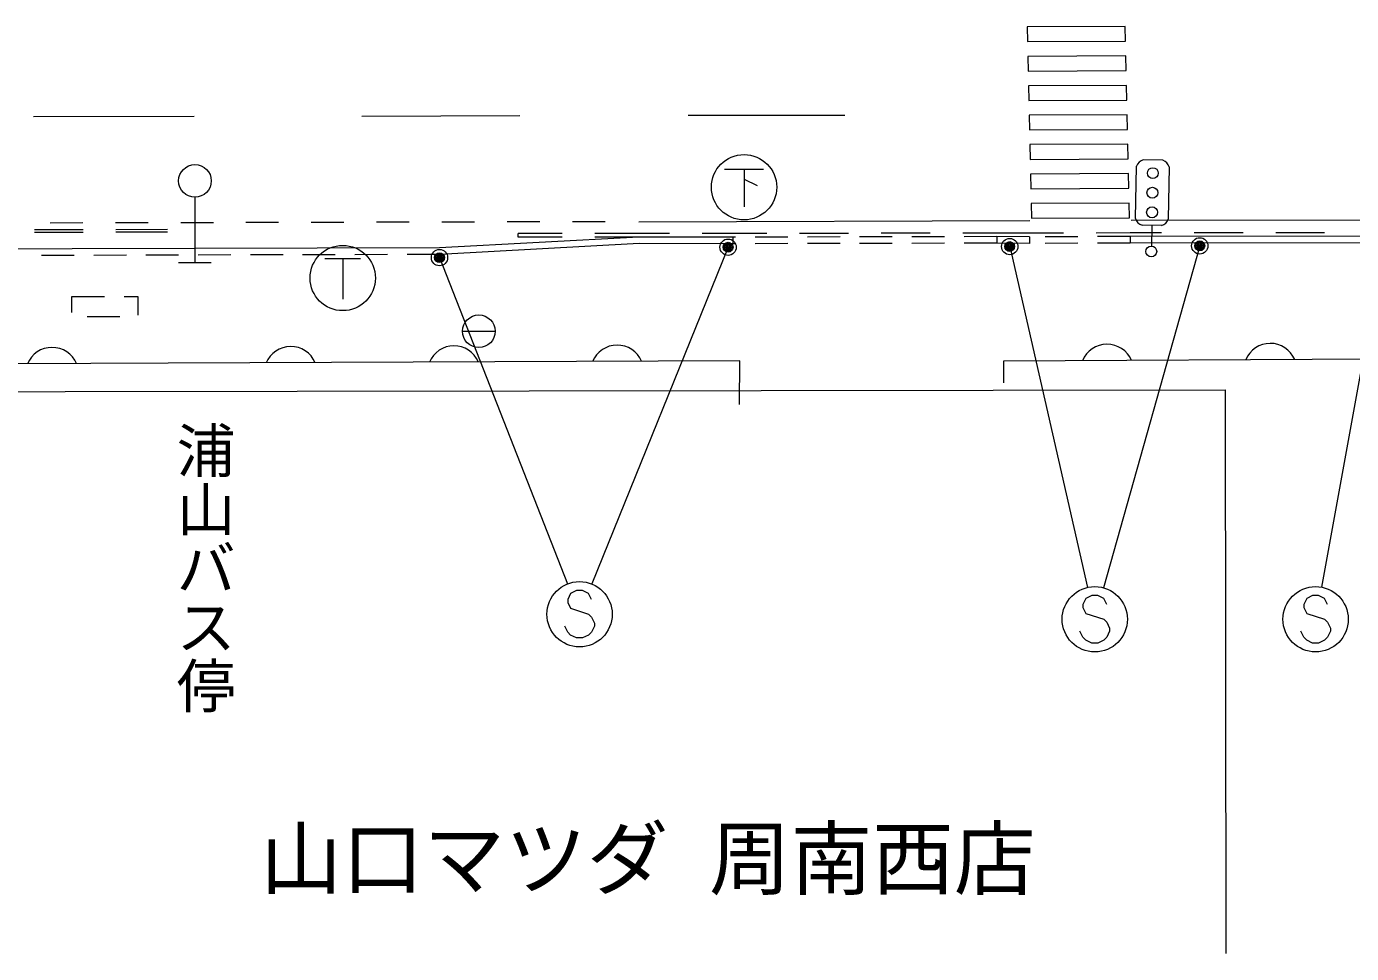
# Model space of a CAD drawing. Units: millimetres, scale not verified. Extents: x 40000 to 680000, y 20000 to 380000.
# Drawn here: x 92739 to 133328, y 262191 to 290579 of the extents above; entities that cross this region are included whole.
import ezdxf
from ezdxf.enums import TextEntityAlignment as Align

# ---------------------------------------------------------------- set-up
doc = ezdxf.new("R2010")
doc.units = ezdxf.units.MM
doc.header["$LTSCALE"] = 1000
doc.header["$PDMODE"] = 32
doc.header["$PDSIZE"] = 500
for name, color, linetype, lineweight in [('M-BGD', 7, 'Continuous', 13), ('M-BGD-EXST', 7, 'Continuous', 13), ('M-STR-HTXT', 7, 'Continuous', 13), ('M-STR-STRC', 7, 'Continuous', 13)]:
    doc.layers.add(name, color=color, linetype=linetype, lineweight=lineweight)
doc.layers.add('M-BMK-HTXT', color=7, linetype='Continuous')
doc.styles.add('@ＭＳ ゴシック', font='')
doc.styles.add('ＭＳ ゴシック', font='')
doc.styles.get('@ＭＳ ゴシック').set_extended_font_data('@MS Gothic')
doc.styles.get('ＭＳ ゴシック').set_extended_font_data('MS Gothic')

msp = doc.modelspace()

# ---------------------------------------------------------------- linework, layer by layer
at = {"layer": 'M-BGD'}
for p, q in [((97900, 285351), (97900, 283351)), ((94480, 284353), (92980, 284348)), ((94480, 284273), (92980, 284268)), ((97063, 284361), (95480, 284356)), ((97063, 284281), (95480, 284276)), ((109153, 284238), (107805, 284236)), ((107805, 284126), (107805, 284236)), ((109153, 284128), (107805, 284126)), ((111501, 284240), (110153, 284239)), ((111501, 284130), (110153, 284129)), ((112438, 284238), (111502, 284240)), ((114374, 284236), (113438, 284237)), ((115418, 284238), (114374, 284236)), ((114462, 284126), (114374, 284126)), ((114374, 284126), (114375, 283926)), ((116062, 284129), (115062, 284127)), ((117918, 284244), (116418, 284240)), ((117662, 284133), (116662, 284131)), ((119262, 284137), (118262, 284135)), ((120418, 284249), (118918, 284246)), ((120862, 284141), (119862, 284138)), ((122462, 284254), (121418, 284252)), ((122462, 284144), (121462, 284142)), ((123468, 284246), (122463, 284254)), ((124507, 284250), (123467, 284246)), ((123467, 284136), (123468, 283936)), ((124948, 284142), (123948, 284138)), ((126547, 284259), (125507, 284254)), ((126548, 284149), (125548, 284145)), ((127506, 284260), (126548, 284259)), ((130006, 284262), (128506, 284261)), ((132506, 284265), (131006, 284263)), ((111507, 283930), (105399, 283598)), ((114374, 283926), (111507, 283930)), ((114462, 283926), (114375, 283926)), ((116062, 283929), (115062, 283927)), ((117662, 283933), (116662, 283931)), ((119262, 283937), (118262, 283935)), ((120862, 283941), (119862, 283938)), ((122462, 283944), (121462, 283942)), ((123465, 283936), (122460, 283944)), ((124949, 283942), (123949, 283938)), ((126549, 283949), (125549, 283945)), ((134461, 283957), (126548, 283949)), ((94199, 283569), (93199, 283567)), ((95799, 283574), (94799, 283571)), ((97399, 283578), (96399, 283575)), ((97400, 283351), (98400, 283351)), ((98999, 283582), (97999, 283579)), ((100599, 283586), (99599, 283583)), ((102199, 283590), (101199, 283587)), ((103799, 283594), (102799, 283591)), ((105399, 283598), (104399, 283596)), ((94128, 282314), (95128, 282312)), ((94128, 281822), (94128, 282314)), ((95728, 282312), (96153, 282311)), ((96153, 282311), (96152, 281736)), ((95598, 281690), (94598, 281692)), ((106096, 281246), (107096, 281246)), ((114583, 279000), (114587, 280338))]:
    msp.add_line(p, q, dxfattribs=at)
for points in [[(114374, 284126), (111501, 284130), (105393, 283798), (90377, 283760), (85415, 283968), (85406, 283768)], [(123467, 284136), (122462, 284144), (122460, 283944)], [(134466, 284157), (126548, 284149), (126548, 283949)], [(114587, 280338), (97077, 280265), (89966, 280240), (87488, 280225)], [(141837, 262220), (137033, 277324), (134012, 280392), (122667, 280334), (122664, 279665)], [(86803, 279395), (129463, 279456), (129478, 262191)]]:
    msp.add_lwpolyline(points, dxfattribs=at)
for centre in [(97900, 285851), (106596, 281246)]:
    msp.add_circle(centre, 500, dxfattribs=at)
for centre, start, end in [((93523, 279940), 22.815, 157.5752), ((100833, 279968), 22.8609, 157.6212), ((105833, 279989), 22.8609, 157.6212), ((110833, 280010), 22.8609, 157.6212), ((125841, 280037), 22.9164, 157.6766), ((130841, 280063), 22.9164, 157.6766)]:
    msp.add_arc(centre, 812, start, end, dxfattribs=at)
at = {"layer": 'M-BGD-EXST'}
for p, q in [((114120, 286207), (115320, 286207)), ((114720, 286207), (114720, 285057)), ((114720, 285907), (115120, 285707)), ((101876, 283477), (102976, 283477)), ((102426, 283477), (102426, 282227))]:
    msp.add_line(p, q, dxfattribs=at)
for centre in [(114720, 285657), (102426, 282877)]:
    msp.add_circle(centre, 1000, dxfattribs=at)
at = {"layer": 'M-STR-HTXT'}
for p, q in [((114232, 283821), (110057, 273507)), ((122858, 283841), (125243, 273401)), ((128681, 283862), (125736, 273388)), ((134307, 283867), (132407, 273410)), ((105391, 283501), (109316, 273511))]:
    msp.add_line(p, q, dxfattribs=at)
for centre, radius in [((114232, 283821), 150), ((114232, 283821), 120), ((114232, 283821), 90), ((114232, 283821), 60), ((114232, 283821), 30), ((114232, 283821), 20), ((122858, 283841), 150), ((122858, 283841), 120), ((122858, 283841), 90), ((122858, 283841), 60), ((122858, 283841), 30), ((122858, 283841), 20), ((128681, 283862), 150), ((128681, 283862), 120), ((128681, 283862), 90), ((128681, 283862), 60), ((128681, 283862), 30), ((128681, 283862), 20), ((105391, 283501), 150), ((105391, 283501), 120), ((105391, 283501), 90), ((105391, 283501), 60), ((105391, 283501), 30), ((105391, 283501), 20)]:
    msp.add_circle(centre, radius, dxfattribs=at)
for p in [(105391, 283501), (114232, 283821), (122858, 283841), (128681, 283862)]:
    msp.add_point(p, dxfattribs=at)
at = {"layer": 'M-STR-STRC'}
for p, q in [((92950, 287819), (97878, 287831)), ((103011, 287837), (107851, 287849)), ((113013, 287867), (117807, 287869)), ((126715, 284699), (126747, 286299)), ((127551, 286483), (126951, 286495)), ((127747, 286279), (127715, 284680)), ((93463, 284570), (94463, 284572)), ((95463, 284575), (96463, 284577)), ((97463, 284579), (98463, 284582)), ((99463, 284584), (100463, 284587)), ((101463, 284589), (102463, 284591)), ((103463, 284594), (104463, 284596)), ((105463, 284599), (106463, 284601)), ((107463, 284603), (108463, 284606)), ((109463, 284608), (110463, 284611)), ((111496, 284602), (123476, 284639)), ((126579, 284649), (134439, 284662)), ((127511, 284484), (126911, 284495)), ((127211, 284490), (127199, 283856)), ((109409, 273217), (109318, 273035)), ((109591, 273308), (109409, 273217)), ((109773, 273308), (109591, 273308)), ((109955, 273217), (109773, 273308)), ((110046, 273035), (109955, 273217)), ((109318, 273035), (109318, 272944)), ((109318, 272944), (109409, 272762)), ((109409, 272762), (109955, 272580)), ((125192, 273062), (125102, 272880)), ((125102, 272880), (125102, 272790)), ((125102, 272790), (125192, 272608)), ((125374, 273153), (125192, 273062)), ((125556, 273153), (125374, 273153)), ((125738, 273062), (125556, 273153)), ((125829, 272880), (125738, 273062)), ((131956, 273062), (131865, 272880)), ((131865, 272880), (131865, 272790)), ((131865, 272790), (131956, 272608)), ((132138, 273153), (131956, 273062)), ((132320, 273153), (132138, 273153)), ((132501, 273062), (132320, 273153)), ((132592, 272880), (132501, 273062)), ((109955, 272580), (110046, 272489)), ((110046, 272489), (110137, 272308)), ((125192, 272608), (125738, 272426)), ((125738, 272426), (125829, 272335)), ((131956, 272608), (132501, 272426)), ((132501, 272426), (132592, 272335)), ((109318, 272035), (109227, 272217)), ((109409, 271944), (109318, 272035)), ((110046, 272035), (109955, 271944)), ((110137, 272217), (110046, 272035)), ((110137, 272308), (110137, 272217)), ((125102, 271880), (125011, 272062)), ((125829, 272335), (125920, 272153)), ((125920, 272062), (125829, 271880)), ((125920, 272153), (125920, 272062)), ((131865, 271880), (131774, 272062)), ((132592, 272335), (132683, 272153)), ((132683, 272062), (132592, 271880)), ((132683, 272153), (132683, 272062)), ((109591, 271853), (109409, 271944)), ((109773, 271853), (109591, 271853)), ((109955, 271944), (109773, 271853)), ((125192, 271790), (125102, 271880)), ((125374, 271699), (125192, 271790)), ((125556, 271699), (125374, 271699)), ((125738, 271790), (125556, 271699)), ((125829, 271880), (125738, 271790)), ((131956, 271790), (131865, 271880)), ((132138, 271699), (131956, 271790)), ((132320, 271699), (132138, 271699)), ((132501, 271790), (132320, 271699)), ((132592, 271880), (132501, 271790))]:
    msp.add_line(p, q, dxfattribs=at)
for points in [[(123401, 290115), (126405, 290129), (126395, 290579), (123390, 290565)], [(123421, 289214), (126425, 289228), (126415, 289678), (123411, 289664)], [(123441, 288313), (126446, 288327), (126436, 288777), (123431, 288763)], [(123462, 287412), (126466, 287426), (126456, 287876), (123451, 287862)], [(123482, 286511), (126487, 286525), (126476, 286975), (123472, 286961)], [(123502, 285610), (126507, 285624), (126497, 286074), (123492, 286060)], [(126527, 284723), (126517, 285173), (123512, 285159), (123523, 284709)]]:
    msp.add_lwpolyline(points, close=True, dxfattribs=at)
for centre, radius in [((127243, 286089), 167), ((127231, 285489), 167), ((127219, 284889), 167), ((127195, 283690), 167), ((109682, 272580), 1000), ((125465, 272426), 1000), ((132229, 272426), 1000)]:
    msp.add_circle(centre, radius, dxfattribs=at)
for centre, radius, start, end in [((127031, 286207), 299, 105.6493, 162.0911), ((127433, 286174), 331, 18.5742, 69.1662), ((126985, 284763), 277, 193.1837, 254.5566), ((127440, 284762), 288, 284.4017, 343.3387)]:
    msp.add_arc(centre, radius, start, end, dxfattribs=at)

# ---------------------------------------------------------------- texts
at = {"layer": 'M-BMK-HTXT', "style": '@ＭＳ ゴシック'}
msp.add_text('浦山バス停', height=1320, rotation=270, dxfattribs=at).set_placement((97160, 278507), align=Align.BOTTOM_LEFT)
at = {"layer": 'M-BMK-HTXT', "style": 'ＭＳ ゴシック'}
msp.add_text('山口マツダ 周南西店', height=1833, dxfattribs=at).set_placement((99899, 263634), align=Align.BOTTOM_LEFT)

doc.saveas('drawing.dxf')
